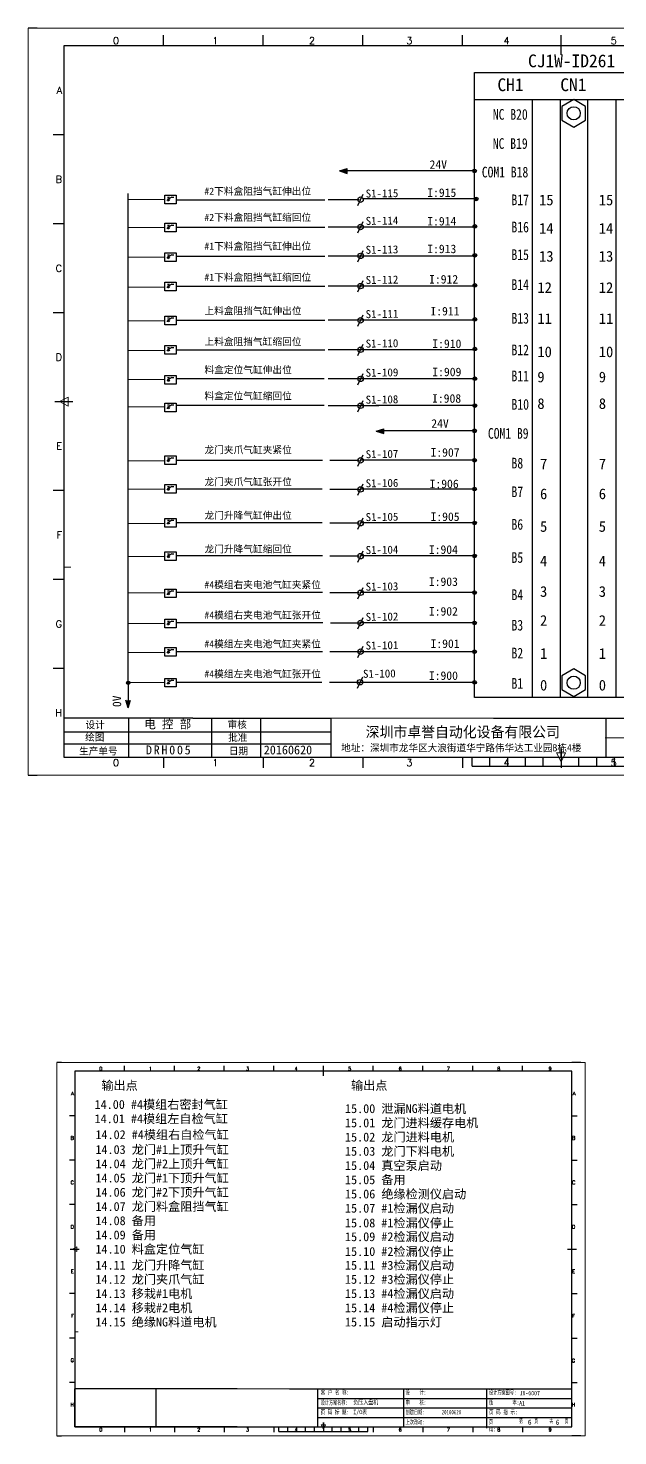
# Model space of a CAD drawing. Extents: x 2368 to 9674, y -1476 to 1321.
# Drawn here: x 5572 to 5904, y 517 to 1309 of the extents above; entities that cross this region are included whole.
import ezdxf
from ezdxf.enums import TextEntityAlignment as Align

# ---------------------------------------------------------------- set-up
doc = ezdxf.new("R2010")
doc.units = 0
doc.header["$MEASUREMENT"] = 0
doc.layers.add('1', color=3, linetype='Continuous', lineweight=20)
for name, color, linetype in [('AE_BOR', 1, 'Continuous'), ('MISC', 2, 'Continuous'), ('SYMS', 7, 'Continuous'), ('图层1', 7, 'Continuous')]:
    doc.layers.add(name, color=color, linetype=linetype)
doc.styles.add('HZ', font='', dxfattribs={"width": 0.8})
doc.styles.add('Standard0.67', font='', dxfattribs={"width": 0.67})
doc.styles.add('Standard_0.8', font='', dxfattribs={"width": 0.8})
doc.styles.add('WD', font='romans.shx', dxfattribs={"bigfont": 'gbcbig.shx'})
doc.styles.add('样式 0', font='')
doc.styles.add('样式 2', font='')
doc.styles.get('HZ').set_extended_font_data('SimSun')
doc.styles.get('Standard0.67').set_extended_font_data('FangSong_GB2312')
doc.styles.get('Standard_0.8').set_extended_font_data('FangSong_GB2312')
doc.styles.get('样式 0').set_extended_font_data('KaiTi_GB2312')
doc.styles.get('样式 2').set_extended_font_data('NSimSun')

# ---------------------------------------------------------------- blocks, each defined once
blk = doc.blocks.new('WDDOT')
blk.add_hatch(color=256).paths.add_polyline_path([(0.5, 0, 1), (-0.5, 0, 1)])
blk.add_circle((0, 0), 0.5)
blk = doc.blocks.new('gb_a2_a')
for p, q in [((584, 410), (25, 410)), ((25, 410), (25, 10)), ((584, 10), (584, 410)), ((25, 10), (584, 10))]:
    blk.add_line(p, q)
at = {"lineweight": 9, "ltscale": 0.1}
blk.add_line((25, 116.86), (29, 116.86), dxfattribs=at)
at = {"layer": 'AE_BOR', "lineweight": 30}
for p, q in [((10, 420), (4.93, 420)), ((594, 420), (584, 420)), ((4.93, 0), (10, 0)), ((594, 0), (584, 0))]:
    blk.add_line(p, q, dxfattribs=at)
at = {"layer": 'AE_BOR', "color": 1, "lineweight": 15}
for p, q in [((4.93, 420), (598.93, 420)), ((4.93, 0), (4.93, 420)), ((598.93, 420), (598.93, 0)), ((22.5, 210), (27.5, 212.5)), ((27.5, 207.5), (22.5, 210)), ((27.5, 212.5), (27.5, 207.5)), ((304.5, 7.5), (302, 12.5)), ((302, 12.5), (307, 12.5)), ((307, 12.5), (304.5, 7.5)), ((598.93, 0), (4.93, 0))]:
    blk.add_line(p, q, dxfattribs=at)
at = {"layer": 'AE_BOR'}
for p, q in [((81, 410), (81, 416)), ((137, 410), (137, 416)), ((193, 410), (193, 416)), ((249, 410), (249, 416)), ((304.5, 410), (304.5, 416)), ((360.5, 410), (360.5, 416)), ((416.5, 410), (416.5, 416)), ((472.5, 410), (472.5, 416)), ((528.5, 410), (528.5, 416)), ((25, 360), (19, 360)), ((584, 360), (590, 360)), ((25, 310), (19, 310)), ((584, 310), (590, 310)), ((25, 260), (19, 260)), ((584, 260), (590, 260)), ((25, 160), (19, 160)), ((584, 160), (590, 160)), ((25, 110), (19, 110)), ((584, 110), (590, 110)), ((25, 60), (19, 60)), ((584, 60), (590, 60)), ((81, 10), (81, 4)), ((137, 10), (137, 4)), ((193, 10), (193, 4)), ((249, 10), (249, 4)), ((304.5, 10), (304.5, 4)), ((360.5, 10), (360.5, 4)), ((416.5, 10), (416.5, 4)), ((472.5, 10), (472.5, 4)), ((528.5, 10), (528.5, 4))]:
    blk.add_line(p, q, dxfattribs=at)
at = {"layer": 'AE_BOR', "color": 2, "lineweight": 30}
for p, q in [((304.5, 405), (304.5, 415)), ((20, 210), (30, 210)), ((579, 210), (589, 210)), ((254.5, 5), (254.5, 10)), ((264.5, 5), (264.5, 10)), ((274.5, 5), (274.5, 10)), ((284.5, 5), (284.5, 10)), ((294.5, 5), (294.5, 10)), ((304.5, 10), (304.5, 15)), ((304.5, 15), (304.5, 5)), ((304.5, 10), (304.5, 5)), ((314.5, 5), (314.5, 10)), ((324.5, 5), (324.5, 10)), ((334.5, 5), (334.5, 10)), ((344.5, 5), (344.5, 10)), ((354.5, 5), (354.5, 10)), ((254.5, 5), (354.5, 5))]:
    blk.add_line(p, q, dxfattribs=at)
at = {"layer": 'AE_BOR', "style": 'WD'}
for s, p in [('0', (54.27, 411)), ('1', (110.12, 411)), ('2', (164.42, 411)), ('3', (219.22, 411)), ('4', (273.82, 411)), ('5', (334.12, 411)), ('6', (390.81, 411)), ('7', (445.01, 411)), ('8', (501.67, 411)), ('9', (559.4, 411)), ('0', (54.27, 5)), ('1', (110.12, 5)), ('2', (164.42, 5)), ('3', (219.22, 5)), ('4', (273.82, 5)), ('5', (334.12, 5)), ('6', (390.81, 5)), ('7', (445.01, 5)), ('8', (501.67, 5)), ('9', (559.4, 5))]:
    blk.add_text(s, height=4, dxfattribs=at).set_placement(p, align=Align.CENTER)
for s, p in [('A', (24, 385)), ('A', (588.05, 385)), ('B', (24, 335)), ('B', (587.67, 335)), ('C', (24, 285)), ('C', (587.86, 285)), ('D', (24, 235)), ('D', (587.67, 235)), ('E', (24, 185)), ('E', (587.48, 185)), ('F', (24, 135)), ('F', (587.48, 135)), ('F', (587.48, 135)), ('G', (24, 85)), ('G', (587.48, 84.56)), ('H', (24, 35)), ('H', (587.67, 35))]:
    blk.add_text(s, height=4, dxfattribs=at).set_placement(p, align=Align.MIDDLE_RIGHT)
blk = doc.blocks.new('SYMB2_M_326')
for p, q in [((-6.4, -0.5), (-7.8, 0.9)), ((0, 0), (0, -5)), ((-8.2, -2.2), (-9.6, -0.8)), ((-7.5, -2.9), (-8.2, -2.2)), ((-6.9, -2.4), (-8, -3.5)), ((-5.7, -4.7), (-8, -3.5)), ((-7.5, -2.9), (-7.1, -2.6)), ((-5.7, -4.7), (-7.5, -2.9)), ((-7.1, -2.6), (-6.9, -2.4)), ((-5.7, -4.7), (-6.9, -2.4)), ((-5.7, -1.2), (-6.4, -0.5)), ((-5.2, -0.6), (-6.2, -1.7)), ((-3.9, -2.9), (-6.2, -1.7)), ((-5.7, -1.2), (-5.4, -0.8)), ((-3.9, -2.9), (-5.7, -1.2)), ((-5.4, -0.8), (-5.2, -0.6)), ((-3.9, -2.9), (-5.2, -0.6)), ((0, -10), (-4, -3.5)), ((0, -10), (0, -15))]:
    blk.add_line(p, q)
for points in [[(-5.7, -4.7), (-6.9, -2.4), (-8, -3.5)], [(-3.9, -2.9), (-5.2, -0.6), (-6.2, -1.7)]]:
    blk.add_solid(points)

msp = doc.modelspace()

# ---------------------------------------------------------------- hatches: boundary and pattern name
for points in [[(5747.41258, 1228.58631), (5751.65748, 1229.94668), (5751.65748, 1227.22595)], [(5767.99258, 1082.23631), (5772.23748, 1083.59668), (5772.23748, 1080.87595)], [(5628.57964, 926.7016), (5627.21968, 930.94663), (5629.94041, 930.94637)]]:
    msp.add_hatch(color=256).paths.add_polyline_path(points)
h = msp.add_hatch(color=256)
edge = h.paths.add_edge_path()
edge.add_arc((5628.5619, 940.83873), 0.94375, 0, 360)

# ---------------------------------------------------------------- linework, layer by layer
for p, q in [((5823.28468, 1268.76404), (5932.36151, 1268.76404)), ((5747.41258, 1228.58631), (5751.65748, 1229.94668)), ((5747.41258, 1228.58631), (5751.65748, 1227.22595)), ((5823.28468, 1228.61489), (5751.5658, 1228.61489)), ((5751.65748, 1227.22595), (5751.65748, 1229.94668)), ((5628.5619, 939.6757), (5628.5619, 1215.99217)), ((5738.99898, 1212.20251), (5655.47807, 1212.20251)), ((5740.98675, 1212.58988), (5758.30977, 1212.58988)), ((5757.65679, 1209.11829), (5760.60921, 1215.50582)), ((5824.16572, 1212.85151), (5760.20037, 1212.85151)), ((5738.99898, 1196.74474), (5655.47807, 1196.74474)), ((5740.98675, 1197.13212), (5823.04777, 1197.13212)), ((5757.65679, 1193.73434), (5760.60921, 1200.12187)), ((5738.99898, 1180.56241), (5655.47807, 1180.56241)), ((5740.98675, 1180.94978), (5823.48021, 1180.94978)), ((5757.65679, 1177.49316), (5760.60921, 1183.88069)), ((5740.98675, 1163.95146), (5823.36776, 1163.95146)), ((5757.65679, 1160.5288), (5760.60921, 1166.91633)), ((5738.99898, 1163.56408), (5655.47807, 1163.56408)), ((5738.99898, 1144.4228), (5655.47807, 1144.4228)), ((5740.98675, 1144.81017), (5823.36776, 1144.81017)), ((5757.65679, 1141.30933), (5760.60921, 1147.69686)), ((5738.99898, 1127.76726), (5655.47807, 1127.76726)), ((5740.98675, 1128.15464), (5823.25944, 1128.15464)), ((5757.65679, 1124.742), (5760.60921, 1131.12953)), ((5738.72492, 1111.76073), (5655.47807, 1111.76073)), ((5740.98675, 1111.81921), (5769.3458, 1111.81921)), ((5757.65679, 1108.362), (5760.60921, 1114.74953)), ((5824.16572, 1111.76073), (5767.58195, 1111.76073)), ((5738.63185, 1096.62539), (5655.47807, 1096.62539)), ((5740.98675, 1096.68388), (5769.5058, 1096.68388)), ((5757.65679, 1093.21472), (5760.60921, 1099.60225)), ((5824.16572, 1096.62539), (5767.69027, 1096.62539)), ((5767.99258, 1082.23631), (5772.23748, 1083.59668)), ((5767.99258, 1082.23631), (5772.23748, 1080.87595)), ((5823.28468, 1082.45782), (5772.08948, 1082.45782)), ((5772.23748, 1080.87595), (5772.23748, 1083.59668)), ((5757.65679, 1062.53679), (5760.60921, 1068.92432)), ((5737.68878, 1065.75817), (5655.47807, 1065.75817)), ((5741.8717, 1065.97973), (5758.3558, 1065.97973)), ((5823.28468, 1065.92125), (5759.15197, 1065.92125)), ((5737.67555, 1049.6711), (5655.47807, 1049.6711)), ((5741.8717, 1049.72958), (5758.5758, 1049.72958)), ((5757.65679, 1046.19581), (5760.60921, 1052.58334)), ((5823.28468, 1049.6711), (5759.15197, 1049.6711)), ((5737.67555, 1030.63864), (5655.47807, 1030.63864)), ((5741.8717, 1030.69713), (5758.3058, 1030.69713)), ((5757.65679, 1027.18662), (5760.60921, 1033.57415)), ((5823.28468, 1030.63864), (5759.15197, 1030.63864)), ((5757.65679, 1008.67266), (5760.60921, 1015.0602)), ((5737.71384, 1012.0852), (5655.47807, 1012.0852)), ((5741.91, 1012.14369), (5758.3758, 1012.14369)), ((5823.28468, 1012.0852), (5759.19027, 1012.0852)), ((5737.71384, 991.50655), (5655.47807, 991.50655)), ((5741.91, 991.56503), (5758.3558, 991.56503)), ((5757.65679, 988.0637), (5760.60921, 994.45123)), ((5823.28468, 991.50655), (5759.19027, 991.50655)), ((5737.98873, 974.46175), (5655.47807, 974.46175)), ((5742.18489, 974.52023), (5758.8058, 974.52023)), ((5757.65679, 971.06106), (5760.60921, 977.4486)), ((5823.28468, 974.46175), (5759.46516, 974.46175)), ((5737.71048, 958.25847), (5655.47807, 958.25847)), ((5741.90664, 958.31695), (5758.5058, 958.31695)), ((5757.65679, 954.96913), (5760.60921, 961.35667)), ((5823.28468, 958.25847), (5759.18691, 958.25847)), ((5757.43957, 937.79415), (5760.36345, 944.19479)), ((5628.5619, 939.6757), (5628.56107, 930.96408)), ((5628.5619, 940.82452), (5628.5619, 940.82452)), ((5737.43557, 941.0191), (5655.47807, 941.0191)), ((5741.63173, 941.07758), (5758.3158, 941.07758)), ((5823.28468, 941.0191), (5758.912, 941.0191)), ((5628.57964, 926.7016), (5627.21968, 930.94663)), ((5628.57964, 926.7016), (5629.94041, 930.94637)), ((5664.82251, 920.88416), (5592.39152, 920.88416)), ((5592.39152, 920.88416), (5592.39152, 898.88706)), ((5628.665, 920.88416), (5628.665, 898.88706)), ((5664.82251, 920.88416), (5742.43362, 920.88416)), ((5675.427, 920.88416), (5675.427, 898.88706)), ((5702.87315, 920.88416), (5702.87315, 898.88416)), ((5742.43362, 920.88416), (5742.43362, 898.88706)), ((5833.92468, 920.88416), (5953.82468, 920.88416)), ((5896.99007, 920.88416), (5896.99007, 898.88706)), ((5592.39152, 898.88706), (6151.39152, 898.88706)), ((5734.97424, 538.40977), (5779.22578, 538.40977)), ((5779.22578, 538.40977), (5848.01137, 538.40977)), ((5848.01137, 538.40977), (5878.0092, 538.40977)), ((5734.97424, 533.04824), (5779.22578, 533.04824)), ((5779.22578, 533.04824), (5848.01137, 533.04824)), ((5848.01137, 533.04824), (5878.0092, 533.04824)), ((5734.97424, 527.68672), (5779.22578, 527.68672)), ((5779.22578, 527.68672), (5848.01137, 527.68672)), ((5719.27578, 522.3252), (5779.22578, 522.3252)), ((5719.27578, 522.3252), (5779.22578, 522.3252)), ((5779.22578, 522.3252), (5848.01137, 522.3252))]:
    msp.add_line(p, q)
at = {"lineweight": -3}
for p, q in [((5822.24586, 1228.61489), (5824.3235, 1228.61489)), ((5823.28468, 1229.65372), (5823.28468, 1227.57607)), ((5823.1269, 1212.85151), (5825.20455, 1212.85151)), ((5824.16572, 1213.89033), (5824.16572, 1211.81269)), ((5822.36866, 1197.39374), (5824.44631, 1197.39374)), ((5823.40749, 1198.43256), (5823.40749, 1196.35492)), ((5822.36866, 1181.2114), (5824.44631, 1181.2114)), ((5823.40749, 1182.25023), (5823.40749, 1180.17258)), ((5822.36866, 1164.21308), (5824.44631, 1164.21308)), ((5823.40749, 1165.2519), (5823.40749, 1163.17426)), ((5822.36866, 1145.0718), (5824.44631, 1145.0718)), ((5823.40749, 1146.11062), (5823.40749, 1144.03298)), ((5822.36866, 1128.41626), (5824.44631, 1128.41626)), ((5823.40749, 1129.45508), (5823.40749, 1127.37744)), ((5822.36866, 1111.76073), (5824.44631, 1111.76073)), ((5823.40749, 1112.79955), (5823.40749, 1110.7219)), ((5822.36866, 1096.62539), (5824.44631, 1096.62539)), ((5823.40749, 1097.66422), (5823.40749, 1095.58657)), ((5822.24586, 1082.45782), (5824.3235, 1082.45782)), ((5823.28468, 1083.49665), (5823.28468, 1081.419)), ((5822.24586, 1065.92125), (5824.3235, 1065.92125)), ((5823.28468, 1066.96007), (5823.28468, 1064.88243)), ((5822.24586, 1049.6711), (5824.3235, 1049.6711)), ((5823.28468, 1050.70992), (5823.28468, 1048.63228)), ((5822.24586, 1030.63864), (5824.3235, 1030.63864)), ((5823.28468, 1031.67746), (5823.28468, 1029.59982)), ((5822.24586, 1012.0852), (5824.3235, 1012.0852)), ((5823.28468, 1013.12403), (5823.28468, 1011.04638)), ((5822.24586, 991.50655), (5824.3235, 991.50655)), ((5823.28468, 992.54537), (5823.28468, 990.46773)), ((5822.24586, 974.46175), (5824.3235, 974.46175)), ((5823.28468, 975.50057), (5823.28468, 973.42293)), ((5822.24586, 958.25847), (5824.3235, 958.25847)), ((5823.28468, 959.29729), (5823.28468, 957.21965)), ((5823.28468, 942.05792), (5823.28468, 939.98028)), ((5822.24586, 941.0191), (5824.3235, 941.0191))]:
    msp.add_line(p, q, dxfattribs=at)
at = {"lineweight": 0}
for p, q in [((5649.16674, 1212.53971), (5628.5619, 1212.53971)), ((5649.16674, 1196.81664), (5628.5619, 1196.81664)), ((5649.16674, 1180.04141), (5628.5619, 1180.04141)), ((5649.16674, 1163.32181), (5628.5619, 1163.32181)), ((5649.16674, 1144.2197), (5628.5619, 1144.2197)), ((5649.16674, 1127.72155), (5628.5619, 1127.72155)), ((5649.16674, 1111.26498), (5628.5619, 1111.26498)), ((5649.16674, 1095.98482), (5628.5619, 1095.98482)), ((5649.16674, 1065.58666), (5628.5619, 1065.58666)), ((5649.16674, 1049.58468), (5628.5619, 1049.58468)), ((5649.16674, 1030.42913), (5628.47429, 1030.42913)), ((5649.16674, 1011.75804), (5628.5619, 1011.75804)), ((5649.16674, 991.27375), (5628.5619, 991.27375)), ((5649.16674, 974.16412), (5628.5619, 974.16412)), ((5649.16674, 957.88744), (5628.5619, 957.88744)), ((5649.16674, 940.94639), (5628.47429, 940.94639))]:
    msp.add_line(p, q, dxfattribs=at)
at = {"lineweight": 9, "ltscale": 0.1}
for p, q in [((5742.43362, 920.88416), (5833.92468, 920.88416)), ((5896.62189, 909.88416), (5953.82468, 909.88416)), ((5689.81414, 543.77129), (5719.27578, 543.77129)), ((5689.81414, 522.3252), (5719.27578, 522.3252)), ((5717.91843, 522.3252), (5717.91843, 522.3252)), ((5717.91843, 522.3252), (5717.91843, 522.3252))]:
    msp.add_line(p, q, dxfattribs=at)
at = {"color": 0, "ltscale": 2}
for p, q in [((5592.39152, 913.2004), (5742.43362, 913.26041)), ((5592.39152, 906.50263), (5742.43362, 906.50263)), ((5598.5092, 522.3252), (5598.5092, 543.77129)), ((5689.81414, 543.77129), (5598.5092, 543.77129)), ((5719.27578, 543.77129), (5878.0092, 543.77129)), ((5734.97424, 543.77129), (5734.97424, 522.3252)), ((5783.54011, 522.06076), (5783.54011, 543.77129)), ((5830.12029, 521.5673), (5830.12029, 543.77129)), ((5878.0092, 522.3252), (5878.0092, 543.77129)), ((5848.01137, 527.68672), (5878.0092, 527.68672)), ((5689.81414, 522.3252), (5598.5092, 522.3252)), ((5848.01137, 522.3252), (5878.0092, 522.3252))]:
    msp.add_line(p, q, dxfattribs=at)
at = {"color": 0}
msp.add_line((5644.16167, 543.77129), (5644.16167, 522.3252), dxfattribs=at)
for points in [[(5823.28468, 1283.93866), (5932.36151, 1283.93866), (5932.36151, 932.44868), (5823.28468, 932.44868)], [(5855.8433, 1268.84732), (5902.65418, 1268.84732), (5902.65418, 932.44868), (5855.8433, 932.44868)], [(5871.60018, 1268.76404), (5886.73051, 1268.76404), (5886.73051, 932.44868), (5871.60018, 932.44868)], [(5878.9816, 1268.76404), (5872.26824, 1264.88807), (5872.26824, 1257.13614), (5878.9816, 1253.26018), (5885.69497, 1257.13614), (5885.69497, 1264.88807)], [(5649.15654, 1210.10923), (5649.15654, 1214.95066), (5655.47807, 1214.95066), (5655.47807, 1210.10923)], [(5649.15654, 1194.39894), (5649.15654, 1199.24036), (5655.47807, 1199.24036), (5655.47807, 1194.39894)], [(5649.15654, 1177.72834), (5649.15654, 1182.56976), (5655.47807, 1182.56976), (5655.47807, 1177.72834)], [(5649.15654, 1161.21056), (5649.15654, 1166.05198), (5655.47807, 1166.05198), (5655.47807, 1161.21056)], [(5649.15654, 1142.14466), (5649.15654, 1146.98608), (5655.47807, 1146.98608), (5655.47807, 1142.14466)], [(5649.15654, 1125.63452), (5649.15654, 1130.47594), (5655.47807, 1130.47594), (5655.47807, 1125.63452)], [(5649.15654, 1108.66954), (5649.15654, 1113.51096), (5655.47807, 1113.51096), (5655.47807, 1108.66954)], [(5649.15654, 1093.22706), (5649.15654, 1098.06849), (5655.47807, 1098.06849), (5655.47807, 1093.22706)], [(5649.15654, 1063.55831), (5649.15654, 1068.39973), (5655.47807, 1068.39973), (5655.47807, 1063.55831)], [(5649.15654, 1047.40337), (5649.15654, 1052.2448), (5655.47807, 1052.2448), (5655.47807, 1047.40337)], [(5649.15654, 1028.3744), (5649.15654, 1033.21582), (5655.47807, 1033.21582), (5655.47807, 1028.3744)], [(5649.15654, 1009.51841), (5649.15654, 1014.35983), (5655.47807, 1014.35983), (5655.47807, 1009.51841)], [(5649.15654, 988.65852), (5649.15654, 993.49994), (5655.47807, 993.49994), (5655.47807, 988.65852)], [(5649.15654, 971.69521), (5649.15654, 976.53663), (5655.47807, 976.53663), (5655.47807, 971.69521)], [(5649.15654, 955.79219), (5649.15654, 960.63362), (5655.47807, 960.63362), (5655.47807, 955.79219)], [(5649.15654, 938.41711), (5649.15654, 943.25853), (5655.47807, 943.25853), (5655.47807, 938.41711)], [(5878.9816, 948.56518), (5872.26824, 944.68922), (5872.26824, 936.93729), (5878.9816, 933.06132), (5885.69497, 936.93729), (5885.69497, 944.68922)]]:
    msp.add_lwpolyline(points, close=True)
for centre, radius in [((5878.9816, 1261.01211), 3.71498), ((5878.9816, 940.81325), 3.71498), ((5628.5619, 940.83873), 0.94375)]:
    msp.add_circle(centre, radius)
at = {"lineweight": -3}
for centre in [(5823.28468, 1228.61489), (5824.16572, 1212.85151), (5823.40749, 1197.39374), (5823.40749, 1181.2114), (5823.40749, 1164.21308), (5823.40749, 1145.0718), (5823.40749, 1128.41626), (5823.40749, 1111.76073), (5823.40749, 1096.62539), (5823.28468, 1082.45782), (5823.28468, 1065.92125), (5823.28468, 1049.6711), (5823.28468, 1030.63864), (5823.28468, 1012.0852), (5823.28468, 991.50655), (5823.28468, 974.46175), (5823.28468, 958.25847), (5823.28468, 941.0191)]:
    msp.add_circle(centre, 1.03882, dxfattribs=at)
at = {"color": 6}
for centre in [(5759.16057, 1212.43051), (5759.16057, 1197.04657), (5759.16057, 1180.80538), (5759.16057, 1163.84102), (5759.16057, 1144.62155), (5759.16057, 1128.05422), (5759.16057, 1111.67422), (5759.16057, 1096.52694), (5759.16057, 1065.84901), (5759.16057, 1049.50803), (5759.16057, 1030.49884), (5759.16057, 1011.98489), (5759.16057, 991.37592), (5759.16057, 974.37329), (5759.16057, 958.28136), (5758.92855, 941.11305)]:
    msp.add_circle(centre, 1.53751, dxfattribs=at)

# ---------------------------------------------------------------- block references
msp.add_blockref('gb_a2_a', (5567.39152, 888.88706))
at = {"xscale": 0.5, "yscale": 0.5, "zscale": 0.5}
msp.add_blockref('gb_a2_a', (5586.0092, 517.3252), dxfattribs=at)
at = {"layer": 'SYMS', "color": 0, "lineweight": -3, "xscale": 1.199999999999818, "yscale": 1.199999999999818, "zscale": 1.2}
msp.add_blockref('WDDOT', (5628.5619, 940.83873), dxfattribs=at)
at = {"layer": 'SYMS', "lineweight": -3, "xscale": 1.199999999999818, "yscale": 1.199999999999818, "zscale": 1.2}
msp.add_blockref('WDDOT', (5628.5619, 940.83873), dxfattribs=at)
at = {"layer": '图层1', "color": 7, "linetype": 'Continuous', "xscale": 0.2488319999988562, "yscale": 0.2488320000002204, "zscale": 0.2488319999993965, "rotation": 90}
for p in [(5650.55756, 1213.87334), (5650.55756, 1198.16305), (5650.55756, 1181.49245), (5650.55756, 1164.97467), (5650.55756, 1145.90877), (5650.55756, 1129.39863), (5650.55756, 1112.43365), (5650.55756, 1096.99117), (5650.55756, 1067.32242), (5650.55756, 1051.16748), (5650.55756, 1032.13851), (5650.55756, 1013.28252), (5650.55756, 992.42263), (5650.55756, 975.45932), (5650.55756, 959.55631), (5650.55756, 942.18122)]:
    msp.add_blockref('SYMB2_M_326', p, dxfattribs=at)

# ---------------------------------------------------------------- texts
for s, insert, char_height, width, attachment_point in [('{\\fFangSong|b0|i0|c134|p49;CJ1W-ID261}', (5853.2972, 1294.10047), 7.2, 38.5041455, 1), ('{\\fFangSong|b0|i0|c134|p49;CH1}', (5836.10101, 1280.66047), 7.2, 38.5041455, 1), ('{\\fFangSong|b0|i0|c134|p49;CN1}', (5871.44101, 1280.66047), 7.2, 38.5041455, 1), ('24V', (5797.96282, 1234.60539), 4.8, 10.8839331, 1), ('{\\fSimSun|b0|i0|c134|p2;#2下料盒阻挡气缸伸出位}', (5671.41489, 1219.19826), 4, 96.133837, 1), ('{\\fSimSun|b0|i0|c134|p2; I:915}', (5793.39072, 1218.79834), 4.8, 62.415301, 1), ('{\\fSimSun|b0|i0|c134|p2;15}', (5859.49142, 1215.28834), 6, 4.4700218, 1), ('{\\fSimSun|b0|i0|c134|p2;15}', (5893.07388, 1215.28834), 6, 4.4700218, 1), ('{\\fSimSun|b0|i0|c134|p2;#2下料盒阻挡气缸缩回位}', (5671.41489, 1204.49591), 4, 96.133837, 1), ('{\\fSimSun|b0|i0|c134|p2; I:914}', (5793.39072, 1202.74316), 4.8, 62.415301, 1), ('{\\fSimSun|b0|i0|c134|p2;14}', (5859.49142, 1199.33525), 6, 4.4700218, 1), ('{\\fSimSun|b0|i0|c134|p2;14}', (5893.07388, 1199.33525), 6, 4.4700218, 1), ('{\\fSimSun|b0|i0|c134|p2;#1下料盒阻挡气缸伸出位}', (5671.41489, 1188.28563), 4, 96.133837, 1), ('{\\fSimSun|b0|i0|c134|p2; I:913}', (5793.39072, 1187.16942), 4.8, 62.415301, 1), ('{\\fSimSun|b0|i0|c134|p2;13}', (5859.49142, 1183.61365), 6, 4.4700218, 1), ('{\\fSimSun|b0|i0|c134|p2;13}', (5893.07388, 1183.61365), 6, 4.4700218, 1), ('{\\fSimSun|b0|i0|c134|p2;#1下料盒阻挡气缸缩回位}', (5671.41489, 1170.81326), 4, 96.133837, 1), ('{\\fSimSun|b0|i0|c134|p2; I:912}', (5794.45014, 1170.08824), 4.8, 62.415301, 1), ('{\\fSimSun|b0|i0|c134|p2;12}', (5858.54808, 1166.01592), 6, 4.4700218, 1), ('{\\fSimSun|b0|i0|c134|p2;12}', (5893.07388, 1166.01592), 6, 4.4700218, 1), ('{\\fSimSun|b0|i0|c134|p2;上料盒阻挡气缸伸出位}', (5671.41489, 1151.9641), 4, 96.133837, 1), ('{\\fSimSun|b0|i0|c134|p2; I:911}', (5795.18503, 1152.15185), 4.8, 62.415301, 1), ('{\\fSimSun|b0|i0|c134|p2;11}', (5858.54808, 1148.58263), 6, 4.4700218, 1), ('{\\fSimSun|b0|i0|c134|p2;11}', (5893.07388, 1148.58263), 6, 4.4700218, 1), ('{\\fSimSun|b0|i0|c134|p2;上料盒阻挡气缸缩回位}', (5671.41489, 1134.62287), 4, 96.133837, 1), ('{\\fSimSun|b0|i0|c134|p2; I:910}', (5796.24446, 1133.8249), 4.8, 62.415301, 1), ('{\\fSimSun|b0|i0|c134|p2;10}', (5858.54808, 1129.8942), 6, 4.4700218, 1), ('{\\fSimSun|b0|i0|c134|p2;10}', (5893.07388, 1129.8942), 6, 4.4700218, 1), ('{\\fSimSun|b0|i0|c134|p2;料盒定位气缸伸出位}', (5671.41489, 1118.78958), 4, 96.133837, 1), ('{\\fSimSun|b0|i0|c134|p2; I:909}', (5796.24446, 1117.98324), 4.8, 62.415301, 1), ('{\\fSimSun|b0|i0|c134|p2;9}', (5858.54808, 1115.75021), 6, 4.4700218, 1), ('{\\fSimSun|b0|i0|c134|p2;9}', (5893.07388, 1115.75021), 6, 4.4700218, 1), ('{\\fSimSun|b0|i0|c134|p2;料盒定位气缸缩回位}', (5671.41489, 1104.08724), 4, 96.133837, 1), ('{\\fSimSun|b0|i0|c134|p2; I:908}', (5796.11534, 1103.06318), 4.8, 62.415301, 1), ('{\\fSimSun|b0|i0|c134|p2;8}', (5858.54808, 1100.78391), 6, 4.4700218, 1), ('{\\fSimSun|b0|i0|c134|p2;8}', (5893.07388, 1100.78391), 6, 4.4700218, 1), ('24V', (5798.94292, 1088.99018), 4.8, 10.8839331, 1), ('{\\fSimSun|b0|i0|c134|p2;龙门夹爪气缸夹紧位}', (5671.41489, 1073.77061), 4, 96.133837, 1), ('{\\fSimSun|b0|i0|c134|p2; I:907}', (5795.2343, 1072.71033), 4.8, 62.415301, 1), ('{\\fSimSun|b0|i0|c134|p2;7}', (5860.04826, 1066.79894), 6, 4.4700218, 1), ('{\\fSimSun|b0|i0|c134|p2;7}', (5893.07388, 1066.79894), 6, 4.4700218, 1), ('{\\fSimSun|b0|i0|c134|p2;龙门夹爪气缸张开位}', (5671.41489, 1055.78035), 4, 96.133837, 1), ('{\\fSimSun|b0|i0|c134|p2; I:906}', (5794.72252, 1055.0484), 4.8, 62.415301, 1), ('{\\fSimSun|b0|i0|c134|p2;6}', (5860.04826, 1050.02353), 6, 4.4700218, 1), ('{\\fSimSun|b0|i0|c134|p2;6}', (5893.07388, 1050.02353), 6, 4.4700218, 1), ('{\\fSimSun|b0|i0|c134|p2;龙门升降气缸伸出位}', (5671.41489, 1036.89059), 4, 96.133837, 1), ('{\\fSimSun|b0|i0|c134|p2; I:905}', (5795.2343, 1036.57614), 4.8, 62.415301, 1), ('{\\fSimSun|b0|i0|c134|p2;5}', (5860.04826, 1031.69152), 6, 4.4700218, 1), ('{\\fSimSun|b0|i0|c134|p2;5}', (5893.07388, 1031.69152), 6, 4.4700218, 1), ('{\\fSimSun|b0|i0|c134|p2;龙门升降气缸缩回位}', (5671.41489, 1018.00082), 4, 96.133837, 1), ('{\\fSimSun|b0|i0|c134|p2; I:904}', (5794.30399, 1018.09113), 4.8, 62.415301, 1), ('{\\fSimSun|b0|i0|c134|p2;4}', (5860.04826, 1012.28468), 6, 4.4700218, 1), ('{\\fSimSun|b0|i0|c134|p2;4}', (5893.07388, 1012.28468), 6, 4.4700218, 1), ('{\\fSimSun|b0|i0|c134|p2;#4模组右夹电池气缸夹紧位}', (5671.41489, 997.9117), 4, 96.133837, 1), ('{\\fSimSun|b0|i0|c134|p2; I:903}', (5794.30399, 1000.0404), 4.8, 62.415301, 1), ('{\\fSimSun|b0|i0|c134|p2;3}', (5860.04826, 995.10976), 6, 4.4700218, 1), ('{\\fSimSun|b0|i0|c134|p2;3}', (5893.07388, 995.10976), 6, 4.4700218, 1), ('{\\fSimSun|b0|i0|c134|p2; I:902}', (5794.30399, 983.35584), 4.8, 62.415301, 1), ('{\\fSimSun|b0|i0|c134|p2;#4模组右夹电池气缸张开位}', (5671.41489, 980.82096), 4, 96.133837, 1), ('{\\fSimSun|b0|i0|c134|p2;2}', (5860.04826, 978.82774), 6, 4.4700218, 1), ('{\\fSimSun|b0|i0|c134|p2;2}', (5893.07388, 978.82774), 6, 4.4700218, 1), ('{\\fSimSun|b0|i0|c134|p2;#4模组左夹电池气缸夹紧位}', (5671.41489, 964.62973), 4, 96.133837, 1), ('{\\fSimSun|b0|i0|c134|p2; I:901}', (5795.2343, 965.16664), 4.8, 62.415301, 1), ('{\\fSimSun|b0|i0|c134|p2;1}', (5860.04826, 960.24321), 6, 4.4700218, 1), ('{\\fSimSun|b0|i0|c134|p2;1}', (5893.07388, 960.24321), 6, 4.4700218, 1), ('{\\fSimSun|b0|i0|c134|p2;#4模组左夹电池气缸张开位}', (5671.41489, 947.7642), 4, 96.133837, 1), ('{\\fSimSun|b0|i0|c134|p2; I:900}', (5794.30399, 947.20389), 4.8, 62.415301, 1), ('{\\fSimSun|b0|i0|c134|p2;0}', (5860.04826, 942.42682), 6, 4.4700218, 1), ('{\\fSimSun|b0|i0|c134|p2;0}', (5893.07388, 942.42682), 6, 4.4700218, 1), ('深圳市卓誉自动化设备有限公司', (5762.02862, 909.41955), 6, 134.4627712, 7), ('地址：深圳市龙华区大浪街道华宁路伟华达工业园B栋4楼', (5748.27756, 901.71363), 4, 144.4993675, 7)]:
    msp.add_mtext(s, dxfattribs=dict(insert=insert, char_height=char_height, width=width, attachment_point=attachment_point))
at = {"insert": (5619.78954, 927.10646), "char_height": 4.8, "width": 13.9099052, "attachment_point": 1, "rotation": 89.99450431}
msp.add_mtext('0V', dxfattribs=at)
at = {"color": 0, "ltscale": 2, "attachment_point": 1}
for s, insert, char_height, width in [('设计', (5604.55224, 919.12809), 4, 19.3450259), ('电 控 部', (5637.64631, 920.10032), 5, 34.8313606), ('审核', (5684.42359, 919.30575), 4, 25.507459), ('{\\C256;绘图}', (5604.34526, 912.20038), 4, 19.3450259), ('批准', (5684.75537, 911.97922), 4, 25.507459), ('生产单号', (5600.97324, 904.36903), 4, 25.1533682), ('日期', (5685.13929, 904.47399), 4, 25.507459), ('20160620', (5704.74864, 905.53167), 5, 25.507459)]:
    msp.add_mtext(s, dxfattribs=dict(at, insert=insert, char_height=char_height, width=width))
at = {"lineweight": 0, "insert": (5616.05871, 905.52088), "char_height": 5, "attachment_point": 1, "style": '样式 2'}
msp.add_mtext_dynamic_manual_height_columns('\\pi22.464;{\\T1.28;DRH005}', width=55.0317648, gutter_width=1, heights=[0], dxfattribs=at)
at = {"lineweight": 0, "char_height": 5, "attachment_point": 1}
for s, insert, width in [('{\\fSimSun|b0|i0|c134|p2;输出点}', (5613.50806, 716.8712), 83.4808632), ('{\\fSimSun|b0|i0|c134|p2;输出点 }', (5753.81198, 716.8712), 83.4808632), ('{\\fSimSun|b0|i0|c134|p2;14.00 \\C3;#4模组右密封气缸}', (5609.67138, 706.16312), 104.6269673), ('{\\fSimSun|b0|i0|c134|p2;15.00 \\C3;泄漏NG料道电机}', (5750.43362, 703.83196), 127.2679522), ('{\\fSimSun|b0|i0|c134|p2;14.01 \\C3;#4模组左自检气缸}', (5609.67138, 698.16312), 105.0711483), ('{\\fSimSun|b0|i0|c134|p2;14.02 \\C3;#4模组右自检气缸}', (5610.12969, 689.18501), 103.5812315), ('{\\fSimSun|b0|i0|c134|p2;15.01 \\C3;龙门进料缓存电机}', (5750.43362, 695.83196), 125.2340545), ('{\\fSimSun|b0|i0|c134|p2;14.03 \\C3;龙门#1上顶升气缸}', (5610.12969, 680.80465), 102.3865525), ('{\\fSimSun|b0|i0|c134|p2;15.02 \\C3;龙门进料电机}', (5750.43362, 687.83196), 130.190578), ('{\\fSimSun|b0|i0|c134|p2;14.04 \\C3;龙门#2上顶升气缸}', (5610.12969, 672.80465), 101.7721862), ('{\\fSimSun|b0|i0|c134|p2;15.03 \\C3;龙门下料电机}', (5750.43362, 679.83196), 134.9817734), ('{\\fSimSun|b0|i0|c134|p2;14.05 \\C3;龙门#1下顶升气缸}', (5610.12969, 664.80465), 103.6028448), ('{\\fSimSun|b0|i0|c134|p2;15.04 真空泵启动}', (5750.43362, 671.83196), 117.0586107), ('{\\fSimSun|b0|i0|c134|p2;14.06 \\C3;龙门#2下顶升气缸}', (5610.12969, 656.80465), 104.6715833), ('{\\fSimSun|b0|i0|c134|p2;\\C0;15.05 \\C6;备用}', (5750.43362, 663.83196), 132.8100907), ('{\\fSimSun|b0|i0|c134|p2;14.07 \\C3;龙门料盒阻挡气缸}', (5610.12969, 648.80465), 106.3662917), ('{\\fSimSun|b0|i0|c134|p2;\\C1;15.06 绝缘检测仪启动}', (5750.43362, 655.83196), 134.3556276), ('{\\fSimSun|b0|i0|c134|p2;14.08\\C2; \\C6;备用}', (5610.12969, 640.80465), 103.1943749), ('{\\fSimSun|b0|i0|c134|p2;\\C0;15.07 \\C3;#1检漏仪启动}', (5750.43362, 647.83196), 122.7691125), ('{\\fSimSun|b0|i0|c134|p2;14.09\\C2; \\C6;备用}', (5610.12969, 632.80465), 102.685487), ('{\\fSimSun|b0|i0|c134|p2;15.08 \\C3;#1检漏仪停止}', (5750.43362, 639.55926), 125.1003211), ('{\\fSimSun|b0|i0|c134|p2;14.10 \\C3;料盒定位气缸}', (5610.12969, 624.80465), 105.0812285), ('{\\fSimSun|b0|i0|c134|p2;15.09 \\C3;#2检漏仪启动}', (5750.43362, 631.80046), 128.5480268), ('{\\fSimSun|b0|i0|c134|p2;15.10 \\C3;#2检漏仪停止}', (5750.43362, 623.48747), 110.9348524), ('{\\fSimSun|b0|i0|c134|p2;14.11 \\C3;龙门升降气缸}', (5610.12969, 615.83196), 111.7308547), ('{\\fSimSun|b0|i0|c134|p2;15.11 \\C3;#3检漏仪启动}', (5750.43362, 615.72867), 112.0378137), ('{\\fSimSun|b0|i0|c134|p2;14.12 \\C3;龙门夹爪气缸}', (5610.12969, 607.83196), 107.8097525), ('{\\fSimSun|b0|i0|c134|p2;15.12 \\C3;#3检漏仪停止}', (5750.43362, 607.83196), 113.2277421), ('{\\fSimSun|b0|i0|c134|p2;14.13 \\C3;移栽#1电机}', (5610.12969, 599.83196), 109.4623411), ('{\\fSimSun|b0|i0|c134|p2;15.13 \\C3;#4检漏仪启动}', (5750.43362, 599.83196), 109.592351), ('{\\fSimSun|b0|i0|c134|p2;14.14 \\C3;移栽#2电机}', (5610.12969, 591.83196), 105.4612785), ('{\\fSimSun|b0|i0|c134|p2;15.14 \\C3;#4检漏仪停止}', (5750.43362, 591.83196), 108.6509919), ('{\\fSimSun|b0|i0|c134|p2;14.15 \\C3;绝缘NG料道电机}', (5610.12969, 583.83196), 120.3720291), ('{\\fSimSun|b0|i0|c134|p2;15.15 \\C3;启动指示灯}', (5750.43362, 583.83196), 108.2037094)]:
    msp.add_mtext(s, dxfattribs=dict(at, insert=insert, width=width))
at = {"color": 0, "ltscale": 2, "attachment_point": 1}
for s, insert, char_height, width, style in [('{\\fSimSun|b0|i0|c134|p2;\\W0.72;客 户 名 称:}', (5736.77775, 543.00289), 2.5, 16.2476781, 'Standard0.67'), ('{\\fSimSun|b0|i0|c134|p2;设    计:}', (5784.49207, 543.00289), 2.5, 12.0312135, 'Standard0.67'), ('{\\fSimSun|b0|i0|c134|p2;设计方案图号:}', (5831.32495, 543.00289), 2.5, 15.1643965, 'Standard0.67'), ('{\\f@SimSun|b0|i0|c134|p2;JX-0007}', (5848.56356, 542.56252), 2.5, 33.907767, 'Standard_0.8'), ('{\\fSimSun|b0|i0|c134|p2;\\W0.66;设计方案名称:}', (5736.77775, 537.27427), 2.5, 15.1234231, 'Standard0.67'), ('{\\fSimSun|b0|i0|c134|p2;\\W0.72;页 码 标 题:}', (5736.77775, 531.90604), 2.5, 15.1234231, 'Standard0.67'), ('{\\fSimSun|b0|i0|c134|p2;负压入盘机}', (5755.06482, 537.44107), 2.5, 33.907767, 'Standard_0.8'), ('{\\fSimSun|b0|i0|c134|p2;创建日期:}', (5784.49207, 531.92229), 2.5, 12.0312135, 'Standard0.67'), ('{\\fSimSun|b0|i0|c134|p2;审    核:}', (5784.49207, 537.32953), 2.5, 12.0312135, 'Standard0.67'), ('{\\fSimSun|b0|i0|c134|p2;20160620}', (5804.76928, 531.92229), 2.5, 12.0312135, 'Standard0.67'), ('{\\fSimSun|b0|i0|c134|p2;版        本:}', (5831.32495, 537.32953), 2.5, 16.8497761, 'Standard0.67'), ('{\\fSimSun|b0|i0|c134|p2;\\W0.73;页 码 指 示:}', (5831.32495, 531.92229), 2.5, 16.1994502, 'Standard0.67'), ('{\\fSimSun|b0|i0|c134|p2;A1}', (5848.32368, 536.8891), 2.5, 33.907767, 'Standard_0.8'), ('{\\fSimSun|b0|i0|c134|p2;上次改动:}', (5784.49207, 526.33176), 2.5, 12.0312135, 'Standard0.67'), ('{\\fSimSun|b0|i0|c134|p2;页        码:}', (5831.32495, 526.48156), 2.5, 15.7257887, 'Standard0.67'), ('{\\Fromans,gbcbig|c134;第}    {\\Fromans,gbcbig|c134;页}    {\\Fromans,gbcbig|c134;共}    {\\Fromans,gbcbig|c134;页}', (5848.32156, 526.72702), 2.5, 33.907767, 'Standard_0.8'), ('{\\fSimSun|b0|i0|c134|p2;6}', (5868.94623, 526.44649), 3, 3.7663883, 'Standard_0.8')]:
    msp.add_mtext(s, dxfattribs=dict(at, insert=insert, char_height=char_height, width=width, style=style))
at = {"layer": '1', "color": 0, "char_height": 6, "attachment_point": 1, "style": 'HZ'}
for s, insert, width in [('NC B20', (5833.5384, 1263.39766), 28.4504118), ('NC B19', (5833.51348, 1247.02287), 35.4869455), ('COM1 B18', (5827.32337, 1230.959), 28.0292178), ('B17', (5844.00743, 1215.34974), 6.4874014), ('B16', (5844.00743, 1200.0493), 6.4874014), ('B15', (5844.00743, 1184.52102), 6.4874014), ('B14', (5844.00743, 1167.67361), 6.4874014), ('B13', (5844.03558, 1148.76428), 6.4874014), ('B12', (5844.03558, 1130.95491), 6.4874014), ('B11', (5844.03558, 1116.31987), 6.4874014), ('B10', (5844.03558, 1100.34652), 6.4874014), ('COM1 B9', (5830.7535, 1084.0137), 26.8079032), ('B8', (5844.03558, 1067.28861), 6.4874014), ('B7', (5844.03558, 1051.19168), 6.4874014), ('B6', (5844.03558, 1032.86562), 6.4874014), ('B5', (5844.03558, 1014.22757), 6.4874014), ('B4', (5844.03558, 993.30631), 6.4874014), ('B3', (5844.03558, 976.1769), 6.4874014), ('B2', (5844.03558, 960.50277), 6.4874014), ('B1', (5844.03558, 943.41431), 6.4874014)]:
    msp.add_mtext(s, dxfattribs=dict(at, insert=insert, width=width))
at = {"layer": 'MISC', "color": 0, "attachment_point": 1}
for s, insert, char_height, width, style in [('{\\fSimSun|b0|i0|c134|p2;I/O表}', (5755.13418, 532.00814), 2.5, 24.1794102, 'Standard_0.8'), ('6', (5853.15514, 526.42192), 2.8, 3.0699683, '样式 0')]:
    msp.add_mtext(s, dxfattribs=dict(at, insert=insert, char_height=char_height, width=width, style=style))
at = {"layer": 'SYMS', "lineweight": -3}
for s, p in [('S1-115', (5762.05973, 1213.61355)), ('S1-114', (5762.05973, 1198.22961)), ('S1-113', (5762.05973, 1181.98842)), ('S1-112', (5762.05973, 1165.02406)), ('S1-111', (5762.05973, 1145.80459)), ('S1-110', (5762.05973, 1129.23727)), ('S1-109', (5762.05973, 1112.85726)), ('S1-108', (5762.05973, 1097.70999)), ('S1-107', (5762.05973, 1067.03205)), ('S1-106', (5762.05973, 1050.69107)), ('S1-105', (5762.05973, 1031.68188)), ('S1-104', (5762.05973, 1013.16793)), ('S1-103', (5762.05973, 992.55896)), ('S1-102', (5762.05973, 975.55633)), ('S1-101', (5762.05973, 959.4644)), ('S1-100', (5760.57782, 943.54859))]:
    msp.add_text(s, height=4.5, rotation=0.87622458, dxfattribs=at).set_placement(p)

doc.saveas('drawing.dxf')
